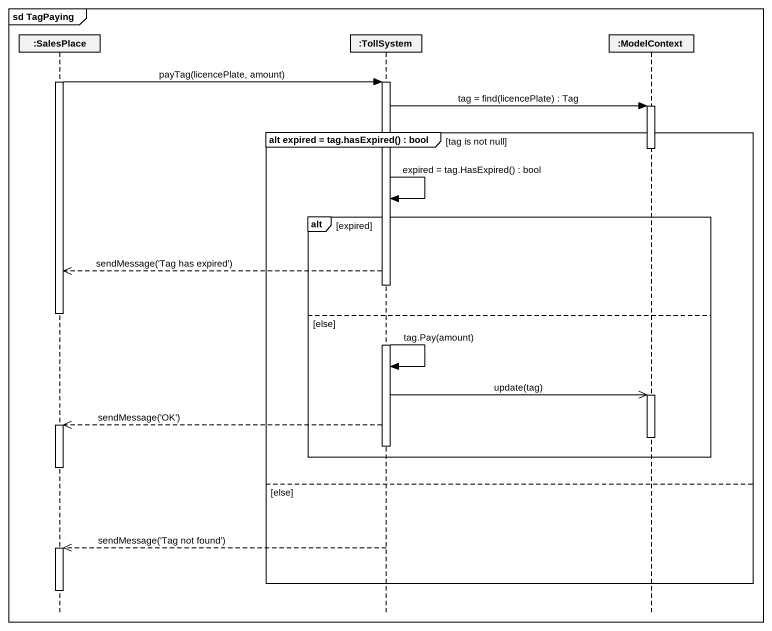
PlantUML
@startuml
mainframe sd TagPaying
hide footbox
participant ":SalesPlace" as SalesPlace
participant ":TollSystem" as TollSystem
participant ":ModelContext" as ModelContext

activate SalesPlace
SalesPlace -> TollSystem : payTag(licencePlate, amount)
activate TollSystem
TollSystem -> ModelContext : tag = find(licencePlate) : Tag
activate ModelContext
group alt expired = tag.hasExpired() : bool [tag is not null]
  deactivate ModelContext
  TollSystem -> TollSystem : expired = tag.HasExpired() : bool
  alt expired
    TollSystem -->> SalesPlace : sendMessage('Tag has expired')
    deactivate SalesPlace
  else else
    TollSystem -> TollSystem : tag.Pay(amount)
    TollSystem ->> ModelContext : update(tag)
    activate ModelContext
    TollSystem -->> SalesPlace : sendMessage('OK')
    activate SalesPlace
    deactivate ModelContext
    deactivate TollSystem
  end
  deactivate SalesPlace
else else
  TollSystem -->> SalesPlace : sendMessage('Tag not found')
  activate SalesPlace
end
deactivate SalesPlace
@enduml
